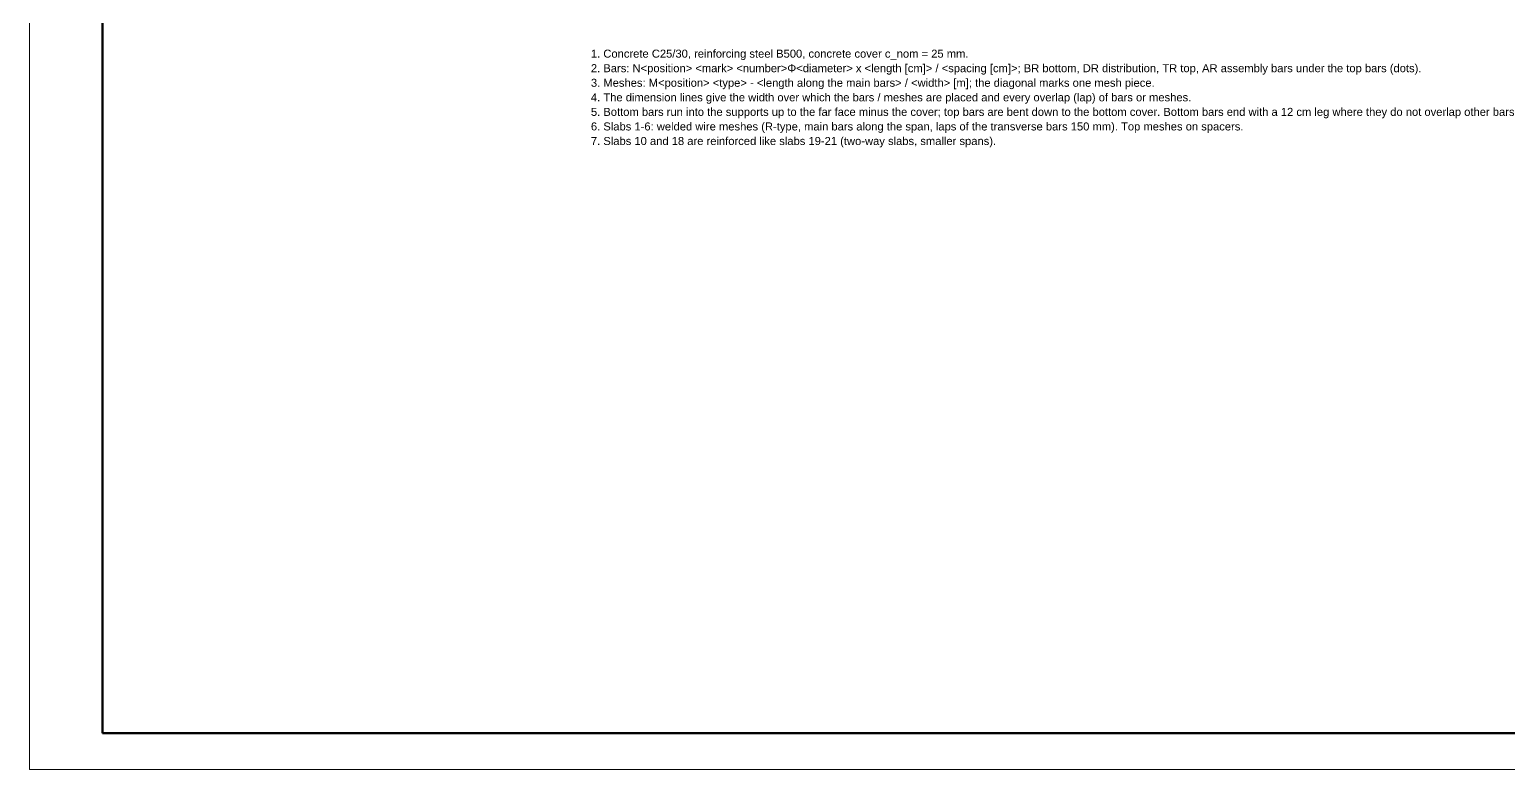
# Model space of a CAD drawing. Header units: millimetres. Extents: x -455 to 11942, y -2742 to 3320.
# Drawn here: x -451 to 1581, y -885 to 131 of the extents above; entities that cross this region are included whole.
import ezdxf
from ezdxf.enums import TextEntityAlignment as Align

# ---------------------------------------------------------------- set-up
doc = ezdxf.new("R2010")
doc.units = ezdxf.units.MM
doc.layers.add('R-TEXT', color=7, linetype='Continuous', lineweight=18)
doc.layers.add('SHEET', color=7, linetype='Continuous', lineweight=35)
doc.styles.add('RC_TEXT', font='arial.ttf')

msp = doc.modelspace()

# ---------------------------------------------------------------- linework, layer by layer
at = {"layer": 'SHEET', "color": 7, "lineweight": 13}
msp.add_lwpolyline([(-450.93, -884.77), (5494.07, -884.77), (5494.07, 3320.23), (-450.93, 3320.23)], close=True, dxfattribs=at)
at = {"layer": 'SHEET', "color": 7, "lineweight": 50}
msp.add_lwpolyline([(-350.93, -834.77), (5444.07, -834.77), (5444.07, 3270.23), (-350.93, 3270.23)], close=True, dxfattribs=at)

# ---------------------------------------------------------------- texts
at = {"layer": 'R-TEXT', "style": 'RC_TEXT'}
for s, p in [('1. Concrete C25/30, reinforcing steel B500, concrete cover c_nom = 25 mm.', (320.4, 98.44)), ('2. Bars: N<position> <mark> <number>Φ<diameter> x <length [cm]> / <spacing [cm]>; BR bottom, DR distribution, TR top, AR assembly bars under the top bars (dots).', (320.4, 78.44)), ('3. Meshes: M<position> <type> - <length along the main bars> / <width> [m]; the diagonal marks one mesh piece.', (320.4, 58.44)), ('4. The dimension lines give the width over which the bars / meshes are placed and every overlap (lap) of bars or meshes.', (320.4, 38.44)), ('5. Bottom bars run into the supports up to the far face minus the cover; top bars are bent down to the bottom cover. Bottom bars end with a 12 cm leg where they do not overlap other bars. Laps of bars: 40Φ (Φ8: 32 cm, Φ10: 40 cm).', (320.4, 18.44)), ('6. Slabs 1-6: welded wire meshes (R-type, main bars along the span, laps of the transverse bars 150 mm). Top meshes on spacers.', (320.4, -1.56)), ('7. Slabs 10 and 18 are reinforced like slabs 19-21 (two-way slabs, smaller spans).', (320.4, -21.56))]:
    msp.add_text(s, height=11, dxfattribs=at).set_placement(p, align=Align.MIDDLE_LEFT)

doc.saveas('drawing.dxf')
